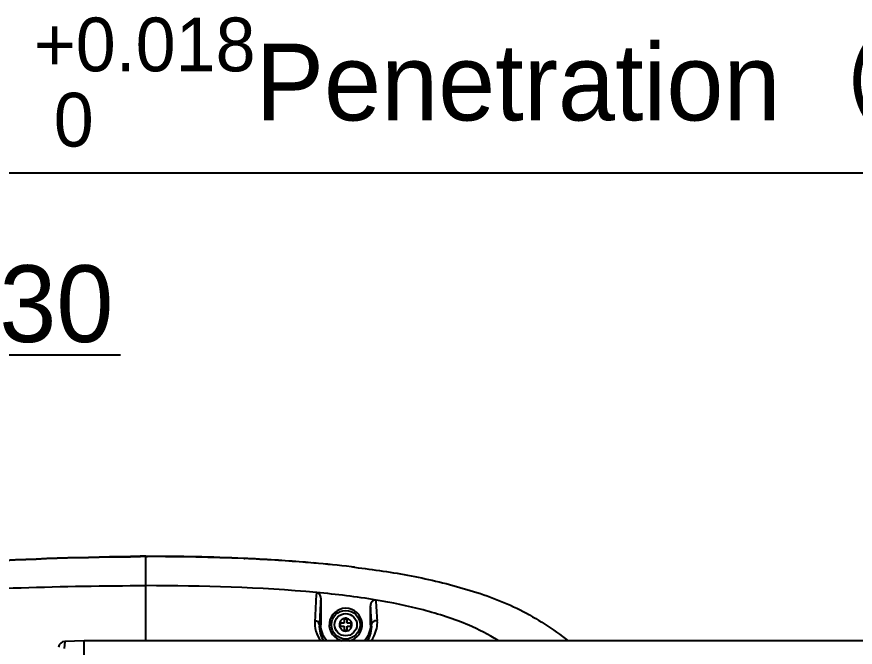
# Model space of a CAD drawing. Header units: millimetres. Extents: x 4061 to 8240, y 107 to 1541.
# Drawn here: x 6778.3 to 6854.7, y 1326.7 to 1384.2 of the extents above; entities that cross this region are included whole.
import ezdxf
from ezdxf import colors
from ezdxf.entities.mleader import LeaderData, LeaderLine
from ezdxf.math import Vec2, Vec3

# ---------------------------------------------------------------- set-up
doc = ezdxf.new("R2010")
doc.units = ezdxf.units.MM
doc.layers.add('尺寸标注', color=7, linetype='Continuous')
doc.layers.add('轮廓实线层', color=7, linetype='Continuous', lineweight=30)
doc.styles.add('思源黑', font='SourceHanSansCN-Normal.ttf')
doc.dimstyles.new('尺寸标注_3_10比例', dxfattribs={"dimtxt": 7, "dimasz": 6, "dimexe": 2, "dimexo": 1.5, "dimgap": 1, "dimtad": 1, "dimdec": 1, "dimlfac": 3.333333, "dimdsep": 46, "dimtxsty": '思源黑', "dimcen": 0.09, "dimadec": 0, "dimazin": 0, "dimtp": 0.01, "dimtm": 0.01, "dimtfac": 1, "dimtdec": 1, "dimtofl": 0, "dimtmove": 0, "dimatfit": 3, "dimfxl": 0, "dimtolj": 1, "dimarcsym": 0})

# ---------------------------------------------------------------- blocks, each defined once
blk = doc.blocks.new('*D1366')
at = {"layer": 'Defpoints', "color": 0}
for p in [(6764.005, 1353.323), (6755.005, 1321.53), (6764.005, 1321.53)]:
    blk.add_point(p, dxfattribs=at)
at = {"layer": '轮廓实线层', "color": 0, "lineweight": -2}
for p, q in [((6755.005, 1323.03), (6755.005, 1355.323)), ((6764.005, 1323.03), (6764.005, 1355.323)), ((6749.005, 1353.323), (6743.005, 1353.323)), ((6770.005, 1353.323), (6787.732, 1353.323))]:
    blk.add_line(p, q, dxfattribs=at)
at = {"layer": '轮廓实线层', "color": 0}
for points in [[(6749.005, 1352.323), (6749.005, 1354.323), (6755.005, 1353.323)], [(6770.005, 1354.323), (6770.005, 1352.323), (6764.005, 1353.323)]]:
    blk.add_solid(points, dxfattribs=at)
at = {"layer": '轮廓实线层', "color": 0, "insert": (6781.869, 1357.953), "char_height": 7, "attachment_point": 5, "style": '思源黑'}
blk.add_mtext('\\A1;30', dxfattribs=at)

msp = doc.modelspace()

# ---------------------------------------------------------------- linework, layer by layer
for p, q in [((6790.023, 1334.967), (6790.175, 1334.967)), ((6790.024, 1334.935), (6790.175, 1334.936)), ((6790.032, 1327.271), (6790.024, 1334.935)), ((6790.176, 1334.964), (6790.176, 1334.935)), ((6798.979, 1334.759), (6799.043, 1334.756)), ((6805.985, 1331.157), (6805.985, 1328.73)), ((6810.521, 1328.73), (6810.521, 1330.458)), ((6808.128, 1329.24), (6808.128, 1328.858)), ((6808.383, 1329.24), (6808.128, 1329.24)), ((6808.383, 1328.858), (6808.383, 1329.24)), ((6805.985, 1328.73), (6805.852, 1328.73)), ((6807.746, 1328.858), (6807.746, 1328.603)), ((6808.128, 1328.858), (6807.746, 1328.858)), ((6807.746, 1328.603), (6808.128, 1328.603)), ((6808.128, 1328.603), (6808.128, 1328.22)), ((6808.128, 1328.22), (6808.383, 1328.22)), ((6808.766, 1328.858), (6808.383, 1328.858)), ((6808.383, 1328.22), (6808.383, 1328.603)), ((6808.383, 1328.603), (6808.766, 1328.603)), ((6808.766, 1328.603), (6808.766, 1328.858)), ((6810.621, 1328.73), (6810.521, 1328.73)), ((6782.651, 1327.209), (6782.578, 1326.568)), ((6784.405, 1327.271), (6782.65, 1327.209)), ((6784.405, 1273.79), (6784.405, 1327.271)), ((6936.355, 1327.271), (6784.405, 1327.271))]:
    msp.add_line(p, q)
for radius in [1.305, 1.02]:
    msp.add_circle((6808.256, 1328.73), radius)
for centre, radius, start, end in [((6790.552, 1114.454), 220.513, 90.13723, 90.50039), ((6790.557, 1103.847), 231.089, 90.13216, 90.47886), ((6790.696, 1141.736), 193.201, 87.54304, 90.15451), ((6790.441, 1143.144), 191.82, 87.44863, 90.07917), ((6791.517, 1170.605), 164.339, 86.41339, 87.39729), ((6791.87, 1172.739), 162.176, 86.49085, 87.46512), ((6792.678, 1189.048), 145.859, 85.4162, 86.41558), ((6792.6, 1184.586), 150.307, 85.52216, 86.49191), ((6793.868, 1200.9), 133.943, 85.08729, 85.51813), ((6793.576, 1200.485), 134.387, 84.97872, 85.40815), ((6795.852, 1223.197), 111.558, 83.351, 85.12204), ((6795.297, 1219.358), 115.436, 83.29779, 85.00937), ((6797.371, 1236.786), 97.885, 83.13922, 83.31315), ((7505.352, 1291.947), 700.899, 176.751324, 176.961115), ((7508.008, 1291.444), 703.146, 176.762322, 176.960338), ((5965.923, 1280.946), 846.588, 3.261494, 3.387969), ((6808.255, 1328.73), 1.5, 281.97784, 258.02157), ((5962.202, 1280.387), 849.795, 3.261231, 3.377935), ((6808.268, 1328.94), 2.84, 176.67365, 216.05882), ((6808.238, 1328.725), 0.594, 34.97126, 41.6162), ((6808.244, 1328.579), 2.397, 176.39117, 213.10837), ((6808.257, 1328.731), 0.578, 186.53968, 217.11165), ((6808.257, 1328.736), 0.583, 247.94939, 256.10169), ((6808.257, 1328.728), 0.574, 295.14673, 309.03559), ((6808.23, 1328.568), 2.396, 327.19043, 3.87441), ((6782.671, 1326.61), 0.6, 92, 173.65295)]:
    msp.add_arc(centre, radius, start, end)
for points, knots in [([(6768.342, 1334.128), (6770.017, 1334.236), (6776.772, 1334.642), (6783.537, 1334.914), (6788.626, 1334.959)], [0, 0, 0, 0, 0.248026, 1, 1, 1, 1]), ([(6768.344, 1334.099), (6770.011, 1334.207), (6776.765, 1334.612), (6783.53, 1334.885), (6788.626, 1334.928)], [0, 0, 0, 0, 0.246849, 1, 1, 1, 1]), ([(6809.064, 1333.97), (6810.792, 1333.762), (6814.238, 1333.26), (6819.31, 1332.043), (6824.254, 1330.283), (6827.155, 1328.316), (6828.545, 1327.273)], [0, 0, 0, 0, 0.250262, 0.500185, 0.75005, 1, 1, 1, 1]), ([(6744.907, 1330.033), (6752.358, 1330.654), (6767.381, 1331.727), (6782.44, 1332.302), (6790.024, 1332.291)], [0, 0, 0, 0, 0.496427, 1, 1, 1, 1]), ([(6805.985, 1331.157), (6805.985, 1331.273), (6805.922, 1331.513), (6805.699, 1331.655), (6805.585, 1331.666)], [0, 0, 0, 0, 0.503087, 1, 1, 1, 1]), ([(6811.035, 1330.976), (6810.904, 1330.998), (6810.608, 1330.877), (6810.521, 1330.593), (6810.521, 1330.458)], [0, 0, 0, 0, 0.495275, 1, 1, 1, 1]), ([(6822.117, 1327.321), (6821.275, 1327.835), (6819.083, 1328.959), (6815.339, 1330.142), (6812.473, 1330.736), (6811.035, 1330.976)], [0, 0, 0, 0, 0.25221, 0.627332, 1, 1, 1, 1]), ([(6807.941, 1329.213), (6807.93, 1329.207), (6807.91, 1329.194), (6807.891, 1329.179), (6807.881, 1329.171)], [0, 0, 0, 0, 0.497104, 1, 1, 1, 1]), ([(6808.025, 1329.253), (6808.011, 1329.247), (6807.982, 1329.236), (6807.954, 1329.221), (6807.941, 1329.213)], [0, 0, 0, 0, 0.502353, 1, 1, 1, 1]), ([(6808.256, 1329.307), (6808.244, 1329.311), (6808.219, 1329.315), (6808.194, 1329.311), (6808.181, 1329.308)], [0, 0, 0, 0, 0.493074, 1, 1, 1, 1]), ([(6808.332, 1329.308), (6808.319, 1329.311), (6808.294, 1329.315), (6808.267, 1329.311), (6808.256, 1329.307)], [0, 0, 0, 0, 0.507426, 1, 1, 1, 1]), ([(6810.58, 1327.269), (6810.682, 1327.408), (6811.021, 1327.962), (6811.163, 1328.635), (6811.136, 1329.111)], [0, 0, 0, 0, 0.265125, 1, 1, 1, 1]), ([(6810.621, 1328.73), (6810.624, 1328.839), (6810.762, 1329.07), (6811.014, 1329.124), (6811.136, 1329.111)], [0, 0, 0, 0, 0.470948, 1, 1, 1, 1])]:
    msp.add_open_spline(points, degree=3, knots=knots)
for points in [[(6805.585, 1331.667), (6800.417, 1332.153), (6795.215, 1332.284), (6790.024, 1332.291)], [(6811.035, 1330.976), (6809.229, 1331.277), (6807.408, 1331.495), (6805.585, 1331.667)], [(6805.852, 1328.73), (6805.847, 1328.917), (6805.62, 1329.091), (6805.433, 1329.105)], [(6807.881, 1329.171), (6807.743, 1329.054), (6807.662, 1328.845), (6807.682, 1328.665)], [(6808.181, 1329.308), (6808.128, 1329.296), (6808.077, 1329.273), (6808.025, 1329.253)], [(6808.682, 1329.12), (6808.594, 1329.219), (6808.461, 1329.278), (6808.332, 1329.308)], [(6808.825, 1328.824), (6808.81, 1328.91), (6808.775, 1328.994), (6808.725, 1329.066)], [(6806.528, 1327.257), (6806.188, 1327.655), (6805.985, 1328.207), (6805.985, 1328.73)], [(6807.796, 1328.382), (6807.857, 1328.301), (6807.944, 1328.234), (6808.038, 1328.196)], [(6808.256, 1328.153), (6808.339, 1328.153), (6808.425, 1328.172), (6808.501, 1328.208)], [(6808.619, 1328.282), (6808.769, 1328.404), (6808.857, 1328.633), (6808.825, 1328.824)], [(6810.521, 1328.73), (6810.521, 1328.207), (6810.318, 1327.655), (6809.978, 1327.257)], [(6808.117, 1328.17), (6808.162, 1328.159), (6808.209, 1328.153), (6808.256, 1328.153)]]:
    msp.add_open_spline(points, degree=3)

# ---------------------------------------------------------------- dimensions: what is measured, and where the dimension line sits
at = {"layer": '轮廓实线层'}
dim = msp.add_linear_dim(base=(6764.005, 1353.323), p1=(6755.005, 1321.53), p2=(6764.005, 1321.53), dimstyle='尺寸标注_3_10比例', dxfattribs=at)
dim.commit()
dim.dimension.update_dxf_attribs({"geometry": '*D1366', "text_midpoint": (6781.869, 1353.323), "dimtype": 160})

# ---------------------------------------------------------------- leaders
at = {"layer": '尺寸标注'}
ml = msp.add_multileader_mtext('Standard', dxfattribs=at)
ml.set_content('{\\A1;\\C256;φ6 {\\H0.7x;\\S+0.018^  0;}Penetration（locating hole）}', style='思源黑')
ml.set_leader_properties()
ml.build(insert=Vec2(0, 0))
ml.multileader.update_dxf_attribs({"text_left_attachment_type": 5, "text_right_attachment_type": 5, "dogleg_length": 1, "arrow_head_size": 6})
ctx = ml.context
ctx.base_point, ctx.char_height, ctx.arrow_head_size, ctx.plane_origin = Vec3(6761.375, 1369.904), 7, 6, Vec3(6942.949, 1322.52)
ctx.left_attachment, ctx.right_attachment, ctx.text_align_type = 5, 5, 2
notes = []
notes.append((ctx, [(0, (1, 1, 0), (6922.568, 1369.904), (-1, 0), 1, [(0, [(6942.949, 1322.52)], 0, [])])]))
ctx.mtext.insert, ctx.mtext.alignment, ctx.mtext.flow_direction = Vec3(6919.568, 1384.091), 3, 5
for ctx, leaders in notes:
    for number, flags, end, landing, length, lines in leaders:
        leader = LeaderData()
        leader.index, (leader.has_last_leader_line, leader.has_dogleg_vector, leader.attachment_direction) = number, flags
        leader.last_leader_point, leader.dogleg_vector, leader.dogleg_length = Vec3(end), Vec3(landing), length
        for number, points, colour, breaks in lines:
            line = LeaderLine()
            line.index, line.vertices, line.color, line.breaks = number, Vec3.list(points), colors.encode_raw_color(colour), breaks
            leader.lines.append(line)
        ctx.leaders.append(leader)

doc.saveas('drawing.dxf')
